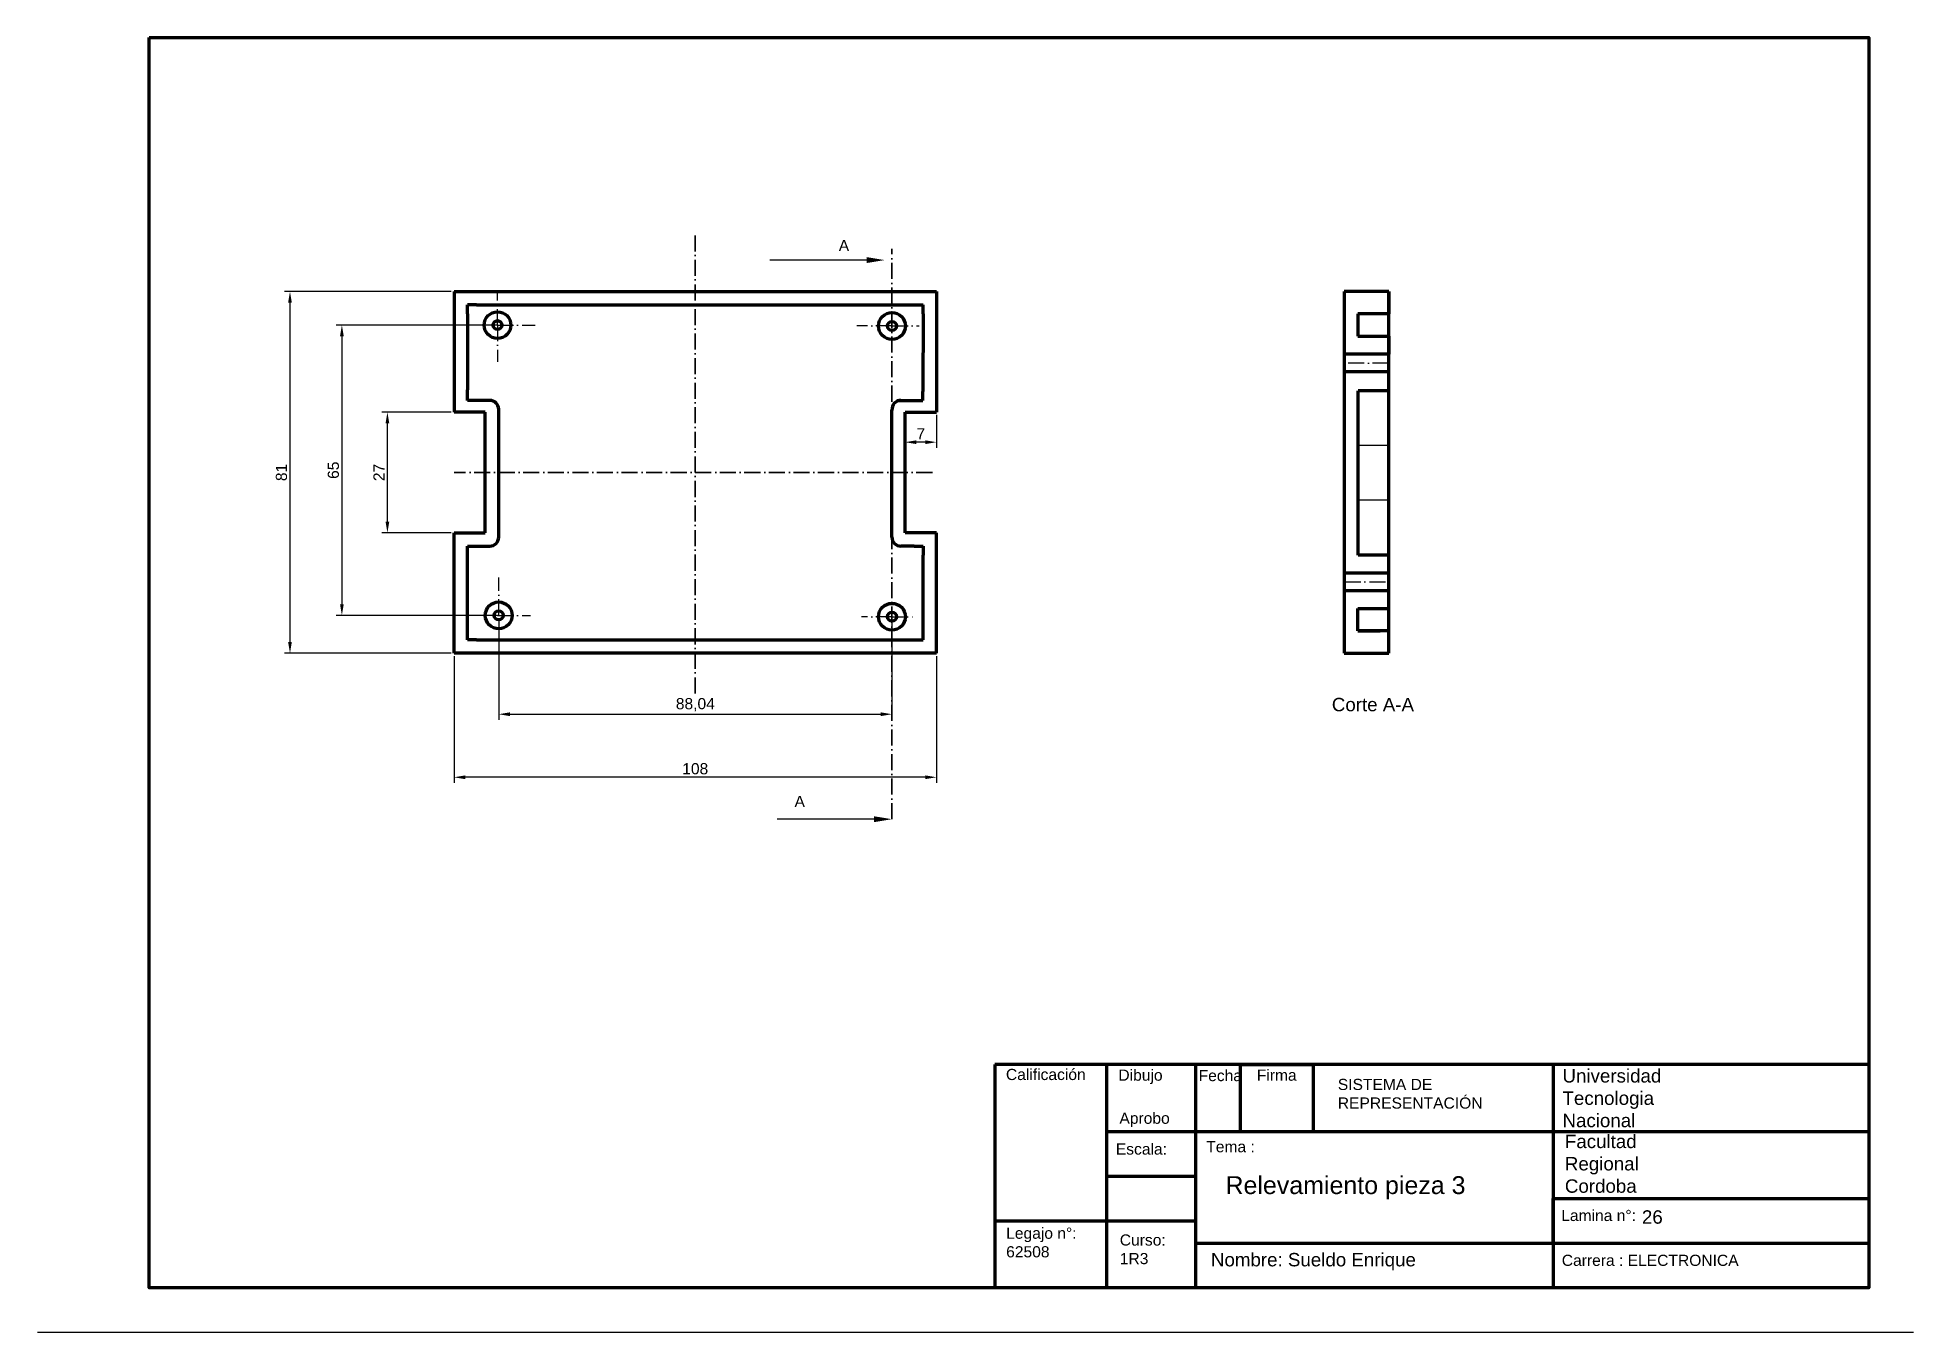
# Paper-space layout 'Presentación1' of a CAD drawing. Header units: millimetres. Extents: x -3 to 417, y -3 to 287.
import ezdxf
from ezdxf import colors
from ezdxf.entities.mleader import LeaderData, LeaderLine
from ezdxf.math import Vec2, Vec3

# ---------------------------------------------------------------- set-up
doc = ezdxf.new("R2010")
doc.units = ezdxf.units.MM
doc.header["$LTSCALE"] = 0.3
doc.linetypes.add('ACAD_ISO10W100', pattern=[18, 12, -3, 0, -3])
doc.layers.get('Defpoints').update_dxf_attribs({"linetype": 'ACAD_ISO10W100'})
doc.layers.add('corte', color=7, linetype='ACAD_ISO10W100', lineweight=35)
doc.layers.add('cotas', color=7, linetype='Continuous', lineweight=30)
doc.layers.add('linea gruesa', color=7, linetype='Continuous', lineweight=80, plot=False)
doc.styles.get("Standard").update_dxf_attribs({"font": 'arial.ttf'})
doc.dimstyles.new('ISO-25', dxfattribs={"dimtxt": 2.5, "dimasz": 2.5, "dimexe": 1.25, "dimexo": 0.625, "dimtad": 1, "dimtxsty": 'Standard', "dimcen": 2.5, "dimadec": 0, "dimazin": 0, "dimtfac": 1, "dimtmove": 0, "dimatfit": 3, "dimfxl": 1, "dimarcsym": 0})

# ---------------------------------------------------------------- blocks, each defined once
blk = doc.blocks.new('*D2')
at = {"layer": 'cotas', "color": 0, "linetype": 'ByBlock', "lineweight": -2}
for p, q in [((89.41, 229.92), (52.06, 229.92)), ((53.31, 227.42), (53.31, 151.42)), ((89.41, 148.92), (52.06, 148.92))]:
    blk.add_line(p, q, dxfattribs=at)
at = {"layer": 'cotas', "color": 0, "linetype": 'ByBlock', "lineweight": 80}
for points in [[(52.89, 227.42), (53.72, 227.42), (53.31, 229.92)], [(52.89, 151.42), (53.72, 151.42), (53.31, 148.92)]]:
    blk.add_solid(points, dxfattribs=at)
at = {"layer": 'Defpoints', "color": 0, "linetype": 'ByBlock', "lineweight": 80}
for p in [(90.04, 229.92), (53.31, 148.92), (90.04, 148.92)]:
    blk.add_point(p, dxfattribs=at)
at = {"layer": 'cotas', "color": 0, "linetype": 'ByBlock', "lineweight": 30, "insert": (51.41, 189.42), "char_height": 2.5, "attachment_point": 5, "rotation": 90}
blk.add_mtext('81', dxfattribs=at)
blk = doc.blocks.new('*D4')
at = {"layer": 'cotas', "color": 0, "linetype": 'ByBlock', "lineweight": -2}
for p, q in [((90.04, 148.3), (90.04, 119.91)), ((198.04, 148.3), (198.04, 119.91)), ((195.54, 121.16), (92.54, 121.16))]:
    blk.add_line(p, q, dxfattribs=at)
at = {"layer": 'cotas', "color": 0, "linetype": 'ByBlock', "lineweight": 80}
for points in [[(92.54, 121.58), (92.54, 120.74), (90.04, 121.16)], [(195.54, 121.58), (195.54, 120.74), (198.04, 121.16)]]:
    blk.add_solid(points, dxfattribs=at)
at = {"layer": 'Defpoints', "color": 0, "linetype": 'ByBlock', "lineweight": 80}
for p in [(90.04, 148.92), (198.04, 148.92), (90.04, 121.16)]:
    blk.add_point(p, dxfattribs=at)
at = {"layer": 'cotas', "color": 0, "linetype": 'ByBlock', "lineweight": 30, "insert": (144.04, 123.06), "char_height": 2.5, "attachment_point": 5}
blk.add_mtext('108', dxfattribs=at)
blk = doc.blocks.new('*D7')
at = {"layer": 'cotas', "color": 0, "linetype": 'ByBlock', "lineweight": -2}
for p, q in [((191.04, 202.3), (191.04, 194.95)), ((198.04, 202.3), (198.04, 194.95)), ((195.54, 196.2), (193.54, 196.2))]:
    blk.add_line(p, q, dxfattribs=at)
at = {"layer": 'cotas', "color": 0, "linetype": 'ByBlock', "lineweight": 80}
for points in [[(193.54, 196.61), (193.54, 195.78), (191.04, 196.2)], [(195.54, 196.61), (195.54, 195.78), (198.04, 196.2)]]:
    blk.add_solid(points, dxfattribs=at)
at = {"layer": 'Defpoints', "color": 0, "linetype": 'ByBlock', "lineweight": 80}
for p in [(191.04, 202.92), (198.04, 202.92), (191.04, 196.2)]:
    blk.add_point(p, dxfattribs=at)
at = {"layer": 'cotas', "color": 0, "linetype": 'ByBlock', "lineweight": 30, "insert": (194.54, 198.07), "char_height": 2.5, "attachment_point": 5}
blk.add_mtext('7', dxfattribs=at)
blk = doc.blocks.new('*D9')
at = {"layer": 'cotas', "color": 0, "linetype": 'ByBlock', "lineweight": -2}
for p, q in [((99.77, 222.41), (63.68, 222.41)), ((64.93, 219.91), (64.93, 159.91)), ((99.77, 157.41), (63.68, 157.41))]:
    blk.add_line(p, q, dxfattribs=at)
at = {"layer": 'cotas', "color": 0, "linetype": 'ByBlock', "lineweight": 80}
for points in [[(64.51, 219.91), (65.35, 219.91), (64.93, 222.41)], [(64.51, 159.91), (65.35, 159.91), (64.93, 157.41)]]:
    blk.add_solid(points, dxfattribs=at)
at = {"layer": 'Defpoints', "color": 0, "linetype": 'ByBlock', "lineweight": 80}
for p in [(100.4, 222.41), (64.93, 157.41), (100.4, 157.41)]:
    blk.add_point(p, dxfattribs=at)
at = {"layer": 'cotas', "color": 0, "linetype": 'ByBlock', "lineweight": 30, "insert": (63.03, 189.91), "char_height": 2.5, "attachment_point": 5, "rotation": 90}
blk.add_mtext('65', dxfattribs=at)
blk = doc.blocks.new('*D10')
at = {"layer": 'cotas', "color": 0, "linetype": 'ByBlock', "lineweight": -2}
for p, q in [((100.04, 156.79), (100.04, 134.03)), ((188.08, 156.48), (188.08, 134.03)), ((102.54, 135.28), (185.58, 135.28))]:
    blk.add_line(p, q, dxfattribs=at)
at = {"layer": 'cotas', "color": 0, "linetype": 'ByBlock', "lineweight": 35}
for points in [[(102.54, 135.7), (102.54, 134.86), (100.04, 135.28)], [(185.58, 135.7), (185.58, 134.86), (188.08, 135.28)]]:
    blk.add_solid(points, dxfattribs=at)
at = {"layer": 'Defpoints', "color": 0, "linetype": 'ByBlock', "lineweight": 35}
for p in [(100.04, 157.41), (188.08, 157.11), (188.08, 135.28)]:
    blk.add_point(p, dxfattribs=at)
at = {"layer": 'cotas', "color": 0, "linetype": 'ByBlock', "lineweight": 30, "insert": (144.06, 137.41), "char_height": 2.5, "attachment_point": 5}
blk.add_mtext('88,04', dxfattribs=at)
blk = doc.blocks.new('*D11')
at = {"layer": 'cotas', "color": 0, "lineweight": -2}
for p, q in [((89.41, 202.92), (73.87, 202.92)), ((75.12, 178.42), (75.12, 200.42)), ((89.41, 175.92), (73.87, 175.92))]:
    blk.add_line(p, q, dxfattribs=at)
at = {"layer": 'cotas', "color": 0, "lineweight": 35}
for points in [[(74.7, 200.42), (75.54, 200.42), (75.12, 202.92)], [(74.7, 178.42), (75.54, 178.42), (75.12, 175.92)]]:
    blk.add_solid(points, dxfattribs=at)
at = {"layer": 'Defpoints', "color": 0, "lineweight": 35}
for p in [(75.12, 202.92), (90.04, 202.92), (90.04, 175.92)]:
    blk.add_point(p, dxfattribs=at)
at = {"layer": 'cotas', "color": 0, "lineweight": 30, "insert": (73.24, 189.42), "char_height": 2.5, "attachment_point": 5, "rotation": 90}
blk.add_mtext('27', dxfattribs=at)

psp = doc.layouts.new('Presentación1')

# ---------------------------------------------------------------- linework, layer by layer
at = {"lineweight": 50}
for p, q in [((21.786, 286.821), (406.786, 286.821)), ((21.786, 6.821), (21.786, 286.821)), ((406.786, 286.821), (406.786, 6.821)), ((406.786, 6.821), (21.786, 6.821))]:
    psp.add_line(p, q, dxfattribs=at)
at = {"linetype": 'ACAD_ISO10W100', "lineweight": 30}
for p, q in [((99.771, 222.411), (99.771, 229.922)), ((99.771, 222.411), (99.771, 214.205)), ((99.771, 222.411), (108.173, 222.411)), ((188.088, 222.217), (180.194, 222.217)), ((188.078, 222.217), (194.164, 222.217)), ((100.038, 157.411), (100.038, 165.911)), ((99.771, 157.411), (107.146, 157.411)), ((188.078, 157.109), (181.238, 157.109)), ((188.078, 157.109), (193.3, 157.109))]:
    psp.add_line(p, q, dxfattribs=at)
at = {"lineweight": 30}
for p, q in [((299.352, 195.462), (292.564, 195.462)), ((299.352, 183.192), (292.564, 183.192)), ((299.352, 170.922), (292.468, 170.922))]:
    psp.add_line(p, q, dxfattribs=at)
at = {"lineweight": 100}
psp.add_line((406.786, 56.821), (211.139, 56.821), dxfattribs=at)
psp.add_line((416.786, -3.179), (-3.214, -3.179))
at = {"layer": 'corte', "linetype": 'ACAD_ISO10W100', "lineweight": 35}
psp.add_line((188.078, 111.767), (188.078, 239.517), dxfattribs=at)
at = {"layer": 'corte', "linetype": 'ACAD_ISO10W100', "lineweight": 30}
for p, q in [((299.296, 213.922), (289.352, 213.922)), ((289.472, 164.922), (299.352, 164.922))]:
    psp.add_line(p, q, dxfattribs=at)
at = {"layer": 'Defpoints', "linetype": 'ByBlock', "lineweight": 100}
for p, q in [((211.139, 56.821), (211.139, 6.821)), ((211.139, 56.821), (211.139, 41.821)), ((236.139, 56.821), (236.139, 6.821)), ((256.139, 6.821), (256.139, 56.821)), ((266.139, 41.821), (266.139, 56.821)), ((266.139, 56.821), (282.354, 56.821)), ((282.354, 56.821), (282.354, 41.821)), ((336.139, 56.821), (336.139, 6.821)), ((236.139, 41.821), (406.786, 41.821)), ((236.139, 41.821), (236.139, 31.821)), ((256.139, 41.821), (266.139, 41.821)), ((236.139, 31.821), (256.139, 31.821)), ((336.139, 16.821), (336.139, 26.821)), ((336.139, 26.821), (406.786, 26.821)), ((211.139, 21.821), (256.139, 21.821)), ((256.139, 6.821), (256.139, 16.821)), ((256.139, 16.821), (406.786, 16.821))]:
    psp.add_line(p, q, dxfattribs=at)
at = {"layer": 'Defpoints', "linetype": 'ByBlock', "lineweight": 50}
for p, q in [((211.139, 6.821), (211.139, 21.821)), ((256.139, 21.821), (256.139, 21.821)), ((256.139, 21.821), (256.139, 6.821))]:
    psp.add_line(p, q, dxfattribs=at)
psp.add_lwpolyline([(21.786, 286.821), (406.786, 286.821), (406.786, 6.821), (21.786, 6.821), (21.786, 286.821)], close=True, dxfattribs=at)
at = {"layer": 'Defpoints', "linetype": 'ByBlock', "lineweight": 100}
psp.add_lwpolyline([(21.786, 286.821), (406.786, 286.821), (406.786, 6.821), (21.786, 6.821), (21.786, 286.821)], close=True, dxfattribs=at)
at = {"layer": 'linea gruesa', "linetype": 'ACAD_ISO10W100', "lineweight": 35}
for p, q in [((144.038, 242.52), (144.028, 139.497)), ((197.124, 189.422), (90.038, 189.422))]:
    psp.add_line(p, q, dxfattribs=at)
at = {"layer": 'linea gruesa', "linetype": 'ByBlock', "lineweight": 80}
for p, q in [((90.038, 229.922), (198.038, 229.922)), ((90.038, 229.922), (90.038, 202.922)), ((93.038, 224.922), (93.038, 226.922)), ((95.038, 226.922), (93.038, 226.922)), ((95.038, 226.922), (193.038, 226.922)), ((193.038, 226.922), (195.039, 226.922)), ((195.038, 224.921), (195.039, 226.922)), ((198.038, 229.922), (198.038, 202.922)), ((93.038, 224.922), (93.038, 207.922)), ((195.038, 224.921), (195.028, 207.555)), ((93.038, 205.556), (93.038, 207.922)), ((195.026, 205.556), (195.028, 207.555)), ((97.038, 202.922), (90.038, 202.922)), ((95.038, 205.556), (93.038, 205.556)), ((98.038, 205.556), (95.038, 205.556)), ((97.038, 175.922), (97.038, 202.922)), ((100.038, 175.922), (100.038, 203.556)), ((188.078, 175.922), (188.084, 203.401)), ((189.188, 205.556), (193.028, 205.556)), ((191.038, 175.922), (191.038, 202.922)), ((191.038, 202.922), (198.038, 202.922)), ((193.028, 205.556), (195.026, 205.556)), ((90.038, 148.922), (90.038, 175.922)), ((90.038, 175.922), (97.038, 175.922)), ((93.038, 170.922), (93.038, 172.922)), ((93.038, 172.922), (95.038, 172.922)), ((95.038, 172.922), (98.038, 172.922)), ((100.038, 174.922), (100.038, 175.922)), ((188.078, 174.922), (188.078, 175.922)), ((193.078, 172.922), (190.078, 172.922)), ((198.038, 175.922), (191.038, 175.922)), ((193.078, 172.922), (195.038, 172.922)), ((195.038, 172.922), (195.038, 170.922)), ((198.038, 148.922), (198.038, 175.922)), ((93.038, 153.922), (93.038, 170.922)), ((195.038, 153.922), (195.038, 170.922)), ((93.038, 151.922), (93.038, 153.922)), ((95.038, 151.922), (93.038, 151.922)), ((95.038, 151.922), (193.038, 151.922)), ((95.038, 151.922), (95.038, 151.922)), ((193.038, 151.922), (195.038, 151.922)), ((195.038, 151.922), (195.038, 153.922)), ((198.038, 148.922), (90.038, 148.922))]:
    psp.add_line(p, q, dxfattribs=at)
at = {"layer": 'linea gruesa', "lineweight": 80}
for p, q in [((289.352, 229.922), (289.352, 148.922)), ((299.352, 229.922), (289.352, 229.922)), ((299.352, 148.922), (299.352, 229.922)), ((299.352, 229.922), (299.352, 227.922)), ((299.352, 229.922), (299.352, 224.922)), ((299.352, 224.922), (292.352, 224.922)), ((292.352, 224.922), (292.352, 219.922)), ((292.352, 219.922), (299.296, 219.922)), ((299.296, 219.922), (299.296, 215.922)), ((299.296, 215.922), (289.352, 215.922)), ((299.296, 211.922), (289.518, 211.922)), ((299.352, 207.732), (292.468, 207.732)), ((292.468, 170.922), (292.468, 207.732)), ((299.352, 170.922), (292.468, 170.922)), ((289.472, 166.922), (299.352, 166.922)), ((299.301, 162.922), (289.472, 162.922)), ((299.301, 158.922), (299.301, 162.922)), ((292.352, 158.922), (299.301, 158.922)), ((292.352, 153.922), (292.352, 158.922)), ((299.352, 153.922), (292.352, 153.922)), ((292.352, 153.922), (297.352, 153.922)), ((299.352, 148.922), (299.352, 153.922)), ((299.352, 148.922), (299.352, 153.922)), ((289.352, 148.922), (299.352, 148.922)), ((299.352, 148.922), (299.352, 148.922))]:
    psp.add_line(p, q, dxfattribs=at)
at = {"layer": 'linea gruesa', "lineweight": 30}
for p, q in [((289.518, 211.922), (289.472, 166.922)), ((299.296, 211.922), (289.518, 211.922)), ((299.352, 207.732), (299.296, 211.922)), ((299.352, 170.922), (299.352, 183.192)), ((299.352, 166.922), (299.352, 170.922)), ((289.472, 166.922), (299.352, 166.922))]:
    psp.add_line(p, q, dxfattribs=at)
at = {"layer": 'linea gruesa', "linetype": 'ByBlock', "lineweight": 80}
for centre, radius in [((99.771, 222.411), 3), ((99.771, 222.411), 1), ((188.088, 222.217), 3), ((188.088, 222.217), 1), ((100.038, 157.411), 3), ((188.078, 157.109), 3), ((100.038, 157.411), 1), ((188.078, 157.109), 1)]:
    psp.add_circle(centre, radius, dxfattribs=at)
for centre, start, end in [((98.038, 203.556), 0, 90), ((190.078, 203.556), 90, 184.44307), ((98.038, 174.922), 270, 0), ((98.038, 174.922), 270, 0), ((98.038, 174.922), 270, 0), ((190.078, 174.922), 180, 270)]:
    psp.add_arc(centre, 2, start, end, dxfattribs=at)

# ---------------------------------------------------------------- texts
at = {"linetype": 'ACAD_ISO10W100', "lineweight": 35, "char_height": 2.5, "attachment_point": 1}
for insert in [(176.174, 241.5), (166.269, 116.995)]:
    psp.add_mtext_dynamic_manual_height_columns('A', width=9.63935, gutter_width=12.5, heights=[0], dxfattribs=dict(at, insert=insert))
at = {"lineweight": 30, "insert": (286.563, 138.942), "char_height": 3, "attachment_point": 1}
psp.add_mtext_dynamic_manual_height_columns('Corte A-A', width=99.2763, gutter_width=12.5, heights=[0], dxfattribs=at)
at = {"linetype": 'ACAD_ISO10W100', "lineweight": 30, "attachment_point": 1}
for s, width, insert, char_height in [('Relevamiento pieza 3', 80, (262.756, 31.821), 4), ('26', 43.28276, (355.987, 24.183), 3)]:
    psp.add_mtext_dynamic_manual_height_columns(s, width=width, gutter_width=12.5, heights=[0], dxfattribs=dict(at, insert=insert, char_height=char_height))
at = {"layer": 'Defpoints', "linetype": 'ByBlock', "lineweight": 100}
note = psp.add_mtext_dynamic_manual_height_columns('\\pi-5,l5;\\P', width=32.01698, gutter_width=12.5, heights=[2.585, 0], dxfattribs=dict(at, insert=(211.139, 56.821), char_height=2.5, attachment_point=1))
for column, words in zip(note.columns.linked_columns, ['\\pi-5,l5,t15;']):
    column.text = words
at = {"layer": 'Defpoints', "linetype": 'ByBlock', "lineweight": 100, "attachment_point": 1}
for s, width, heights, insert, char_height in [('Calificación', 25.53893, [14.034], (213.598, 55.855), 2.5), ('Fecha', 10, [0], (256.746, 55.609), 2.5), ('  Firma', 16.21503, [0], (267.821, 55.702), 2.5), ('Universidad \\PTecnologia\\PNacional', 70.64728, [0], (338.204, 55.798), 3), ('SISTEMA DE \\PREPRESENTACIÓN', 53.78497, [7.383], (287.902, 53.625), 2.5), ('\\P\\P    Aprobo', 20, [16.855], (235.127, 54.397), 2.5), ('Escala:', 20, [0], (238.206, 39.159), 2.5), ('Tema :', 16.94463, [0], (258.451, 39.68), 2.5), ('Facultad \\PRegional \\PCordoba ', 31.3645, [0], (338.74, 41.115), 3), ('Lamina n°:', 18.6119, [0], (337.923, 24.28), 2.5), ('Legajo n°:\\P62508', 25, [0], (213.651, 20.312), 2.5), ('Curso: \\P1R3', 20, [0], (239.09, 18.789), 2.5), ('Nombre: Sueldo Enrique', 80, [0], (259.496, 14.631), 3), ('Carrera : ELECTRONICA', 70.64728, [0], (338.052, 14.234), 2.5)]:
    psp.add_mtext_dynamic_manual_height_columns(s, width=width, gutter_width=12.5, heights=heights, dxfattribs=dict(at, insert=insert, char_height=char_height))
at = {"layer": 'Defpoints', "linetype": 'ByBlock', "lineweight": 100}
note = psp.add_mtext_dynamic_manual_height_columns('  Dibujo   ', width=20, gutter_width=12.5, heights=[4.49, 0], dxfattribs=dict(at, insert=(236.837, 55.706), char_height=2.5, attachment_point=1))
for column, words in zip(note.columns.linked_columns, ['^I\\P\\P']):
    column.text = words

# ---------------------------------------------------------------- dimensions: what is measured, and where the dimension line sits
at = {"layer": 'cotas', "linetype": 'ByBlock', "lineweight": 30}
for base, p1, p2, picture, middle in [((53.308, 148.922), (90.038, 229.922), (90.038, 148.922), '*D2', (51.406, 189.422)), ((64.93, 157.411), (100.396, 222.411), (100.396, 157.411), '*D9', (63.029, 189.911))]:
    dim = psp.add_linear_dim(base=base, p1=p1, p2=p2, angle=90, dimstyle='ISO-25', dxfattribs=at)
    dim.commit()
    dim.dimension.update_dxf_attribs({"geometry": picture, "text_midpoint": middle})
at = {"layer": 'cotas', "lineweight": 30}
dim = psp.add_linear_dim(base=(75.12, 202.922), p1=(90.038, 175.922), p2=(90.038, 202.922), angle=90, dimstyle='ISO-25', dxfattribs=at)
dim.commit()
dim.dimension.update_dxf_attribs({"geometry": '*D11', "text_midpoint": (73.24, 189.422)})
at = {"layer": 'cotas', "linetype": 'ByBlock', "lineweight": 30}
for base, p1, p2, picture, middle in [((191.038, 196.197), (198.038, 202.922), (191.038, 202.922), '*D7', (194.538, 198.072)), ((188.078, 135.282), (100.038, 157.411), (188.078, 157.109), '*D10', (144.058, 137.409)), ((90.038, 121.162), (198.038, 148.922), (90.038, 148.922), '*D4', (144.038, 123.063))]:
    dim = psp.add_linear_dim(base=base, p1=p1, p2=p2, dimstyle='ISO-25', dxfattribs=at)
    dim.commit()
    dim.dimension.update_dxf_attribs({"geometry": picture, "text_midpoint": middle})

# ---------------------------------------------------------------- leaders
at = {"lineweight": 30}
ml = psp.add_multileader_mtext('Standard', dxfattribs=at)
ml.set_content('', color=256)
ml.set_leader_properties()
ml.build(insert=Vec2(0, 0))
ctx = ml.context
ctx.base_point, ctx.plane_origin = Vec3(156.748, 236.981), Vec3(186.442, 236.981)
ctx.text_align_type = 2
notes = []
notes.append((ctx, [(0, (1, 1, 0), (168.748, 236.981), (-1, 0), 8, [(0, [(186.442, 236.981)], 0, [])])]))
ctx.mtext.insert, ctx.mtext.alignment, ctx.mtext.flow_direction = Vec3(158.748, 238.981), 3, 5
ml = psp.add_multileader_mtext('Standard', dxfattribs=at)
ml.set_content('', color=256)
ml.set_leader_properties()
ml.build(insert=Vec2(0, 0))
ctx = ml.context
ctx.base_point, ctx.plane_origin = Vec3(158.384, 111.767), Vec3(188.078, 111.767)
ctx.text_align_type = 2
notes.append((ctx, [(0, (1, 1, 0), (170.384, 111.767), (-1, 0), 8, [(0, [(188.078, 111.767)], 0, [])])]))
ctx.mtext.insert, ctx.mtext.alignment, ctx.mtext.flow_direction = Vec3(160.384, 113.767), 3, 5
for ctx, leaders in notes:
    for number, flags, end, landing, length, lines in leaders:
        leader = LeaderData()
        leader.index, (leader.has_last_leader_line, leader.has_dogleg_vector, leader.attachment_direction) = number, flags
        leader.last_leader_point, leader.dogleg_vector, leader.dogleg_length = Vec3(end), Vec3(landing), length
        for number, points, colour, breaks in lines:
            line = LeaderLine()
            line.index, line.vertices, line.color, line.breaks = number, Vec3.list(points), colors.encode_raw_color(colour), breaks
            leader.lines.append(line)
        ctx.leaders.append(leader)

# ---------------------------------------------------------------- viewports
at = {"layer": 'Defpoints', "linetype": 'ByBlock', "lineweight": 50}
vp = psp.add_viewport(center=(214.286, 146.821), size=(385, 280), view_center_point=(518.302, -278.498), view_height=2504.38816, dxfattribs=at)
vp.dxf.flags = 0x10000  # cut along an outline
vp.dxf.clipping_boundary_handle = psp.add_lwpolyline([(21.786, 286.821), (406.786, 286.821), (406.786, 6.821), (21.786, 6.821), (21.786, 286.821)], format="xyb", close=True, dxfattribs={"invisible": 1}).dxf.handle
at = {"layer": 'Defpoints', "linetype": 'ByBlock', "lineweight": 100}
vp = psp.add_viewport(center=(214.286, 146.821), size=(385, 280), view_center_point=(210, 148.5), view_height=308.04314, status=3, dxfattribs=at)
vp.dxf.flags = 0x10000  # cut along an outline
vp.dxf.clipping_boundary_handle = psp.add_lwpolyline([(21.786, 286.821), (406.786, 286.821), (406.786, 6.821), (21.786, 6.821), (21.786, 286.821)], format="xyb", close=True, dxfattribs={"invisible": 1}).dxf.handle

doc.saveas('drawing.dxf')
